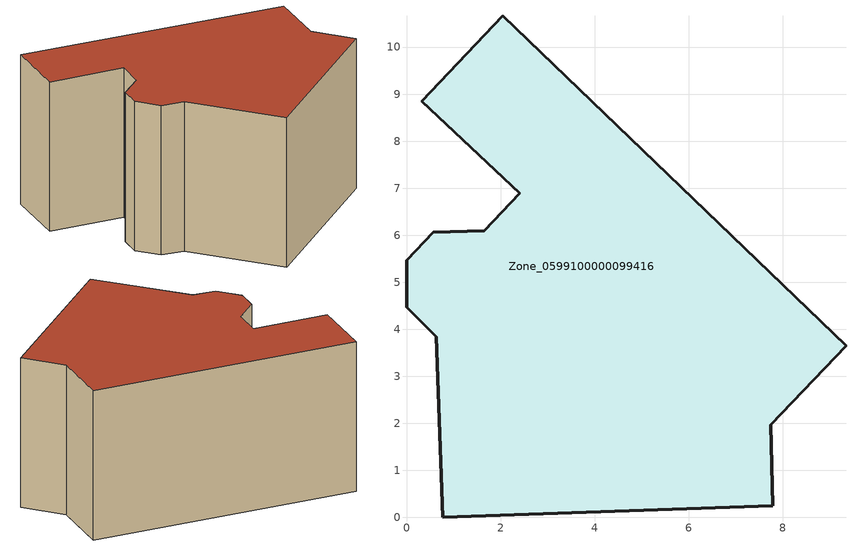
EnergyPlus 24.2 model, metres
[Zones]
Zone_0599100000099416
 floor ground (C_G): 7.75,1.97 7.79,0.25 0.77,0 0.63,3.84 0.01,4.47 0,5.47 0.57,6.06 1.65,6.09 2.41,6.89 0.33,8.85 2.05,10.67 9.35,3.65 z0
 wall outside (C_F): 7.79,0.25 7.75,1.97 9.35,3.65 2.05,10.67 0.33,8.85 2.41,6.89 1.65,6.09 0.57,6.06 0,5.47 0.01,4.47 0.63,3.84 0.77,0 7.79,0.25 z0:5.8
 roof outside (C_R): 0.01,4.47 0.63,3.84 0.77,0 7.79,0.25 7.75,1.97 9.35,3.65 2.05,10.67 0.33,8.85 2.41,6.89 1.65,6.09 0.57,6.06 0,5.47 z5.8
[BUILDING]
Pand.0599100000099416: North Axis=0; Terrain=City; Loads Convergence Tolerance Value=0.04; Temperature Convergence Tolerance Value=0.4; Solar Distribution=FullExterior; Maximum Number of Warmup Days=25; Minimum Number of Warmup Days=1
[Site:Location]
Rotterdam.The.Hague.AP_ZH_NLD Design_Conditions: Latitude=51.96; Longitude=4.45; Time Zone=1; Elevation=-4.5
[SITE:GROUNDTEMPERATURE:BUILDINGSURFACE]
18, 18, 18, 18, 18, 18, 18, 18, 18, 18, 18, 18
[MATERIAL] Thermal Absorptance=0.9; Solar Absorptance=0.7; Visible Absorptance=0.7
Name | Roughness | Thickness | Conductivity | Density | Specific Heat
G.TC.1975-1991 | MediumSmooth | 0.15 | 0.288461 | 540 | 1210
F.TC.1975-1991 | Rough | 0.3 | 0.230769 | 1920 | 840
R.TC.1975-1991 | MediumRough | 0.2 | 0.153846 | 1500 | 1000
[CONSTRUCTION]
C_G: G.TC.1975-1991
C_F: F.TC.1975-1991
C_R: R.TC.1975-1991
[ZONE]
Zone_0599100000099416: Type=1; Multiplier=1; Ceiling Height=Autocalculate; Volume=Autocalculate; Floor Area=autocalculate; Part of Total Floor Area=Yes
[ZONEINFILTRATION:DESIGNFLOWRATE]
Infil_Zone_0599100000099416: Zone or ZoneList or Space or SpaceList=Zone_0599100000099416; Schedule=AlwaysOn; Design Flow Rate Calculation Method=Flow/Area; Flow Rate per Floor Area=0.003; Constant Term Coefficient=1; Temperature Term Coefficient=0; Velocity Term Coefficient=0; Velocity Squared Term Coefficient=0
[HVACTEMPLATE:ZONE:IDEALLOADSAIRSYSTEM]
Zone_0599100000099416: Maximum Heating Supply Air Temperature=50; Minimum Cooling Supply Air Temperature=13; Maximum Heating Supply Air Humidity Ratio=0.0156; Minimum Cooling Supply Air Humidity Ratio=0.0077; Heating Limit=NoLimit; Cooling Limit=NoLimit; Dehumidification Control Type=ConstantSensibleHeatRatio; Cooling Sensible Heat Ratio=0.7; Dehumidification Setpoint=60; Humidification Control Type=None; Humidification Setpoint=30; Outdoor Air Method=None; Outdoor Air Flow Rate per Person=0.00944; Outdoor Air Flow Rate per Zone Floor Area=0; Outdoor Air Flow Rate per Zone=0; Demand Controlled Ventilation Type=None; Outdoor Air Economizer Type=NoEconomizer; Heat Recovery Type=None; Sensible Heat Recovery Effectiveness=0.7; Latent Heat Recovery Effectiveness=0.65
[ZONECONTROL:THERMOSTAT]
ThermostatControl_Zone_0599100000099416: Zone or ZoneList=Zone_0599100000099416; Control Type Schedule=DualSetpointControlType; Control 1=Thermostat_Zone_0599100000099416; Temperature Difference Between Cutout And Setpoint=0
[THERMOSTATSETPOINT:DUALSETPOINT]
Thermostat_Zone_0599100000099416: Heating Setpoint Temperature Schedule=HeatingSetpoint_Zone_0599100000099416; Cooling Setpoint Temperature Schedule=CoolingSetpoint_Zone_0599100000099416
[SCHEDULE:COMPACT]
HeatingSetpoint_Zone_0599100000099416: Through: 12/31, For: AllDays, Until: 24:00, 21
CoolingSetpoint_Zone_0599100000099416: Through: 12/31, For: AllDays, Until: 24:00, 24
DualSetpointControlType: Through: 12/31, For: AllDays, Until: 24:00, 4
AlwaysOn: Through: 12/31, For: AllDays, Until: 24:00, 1
